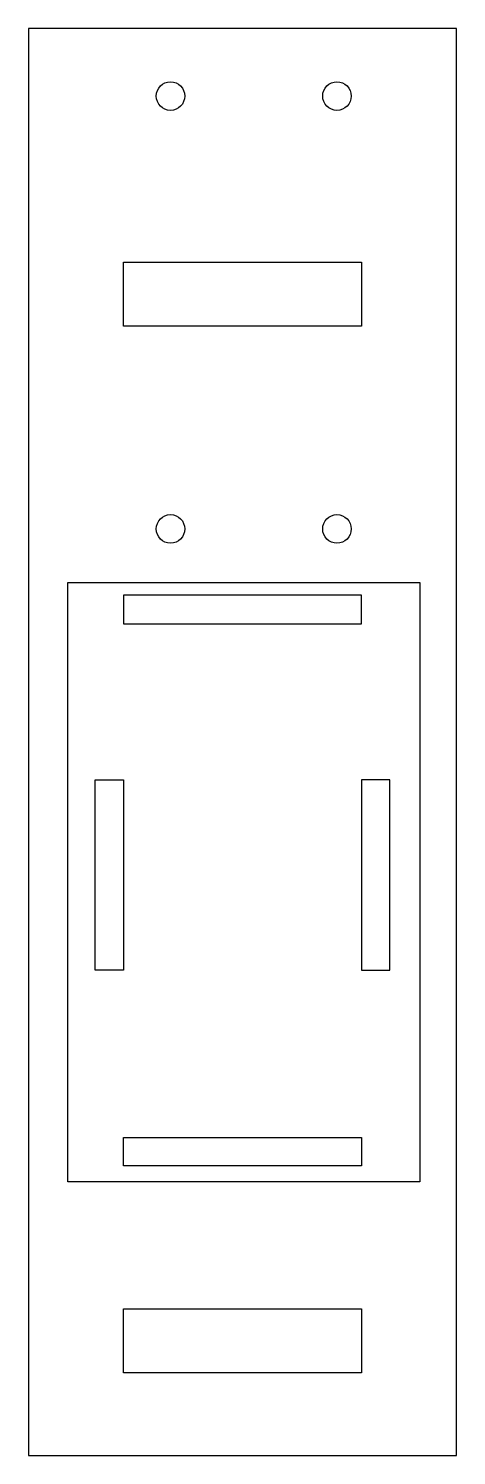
# Model space of a CAD drawing. Extents: x 0 to 45, y 0 to 150.
import ezdxf

# ---------------------------------------------------------------- set-up
doc = ezdxf.new("R2010")
doc.units = 0
doc.layers.get('0').update_dxf_attribs({"linetype": 'continuous'})

# ---------------------------------------------------------------- blocks, each defined once
blk = doc.blocks.new('SKETCH')
at = {"color": 7}
for points in [[(0, 0), (45, 0), (45, 150), (0, 150)], [(10, 125.45), (35, 125.45), (35, 118.7), (10, 118.7)], [(10, 87.43), (35, 87.43), (35, 90.43), (10, 90.43)], [(7, 71.02), (10, 71.02), (10, 51.02), (7, 51.02)], [(38, 71.02), (35, 71.02), (35, 51.02), (38, 51.02)], [(10, 33.43), (35, 33.43), (35, 30.43), (10, 30.43)], [(10, 15.43), (35, 15.43), (35, 8.68), (10, 8.68)]]:
    blk.add_lwpolyline(points, close=True, dxfattribs=at)
for centre in [(14.93, 142.9), (32.43, 142.9), (14.93, 97.4), (32.43, 97.4)]:
    blk.add_circle(centre, 1.5, dxfattribs=at)

msp = doc.modelspace()

# ---------------------------------------------------------------- linework, layer by layer
at = {"color": 7}
msp.add_lwpolyline([(4.14, 91.77), (41.14, 91.77), (41.14, 28.77), (4.14, 28.77)], close=True, dxfattribs=at)

# ---------------------------------------------------------------- block references
msp.add_blockref('SKETCH', (0, 0), dxfattribs=at)

doc.saveas('drawing.dxf')
